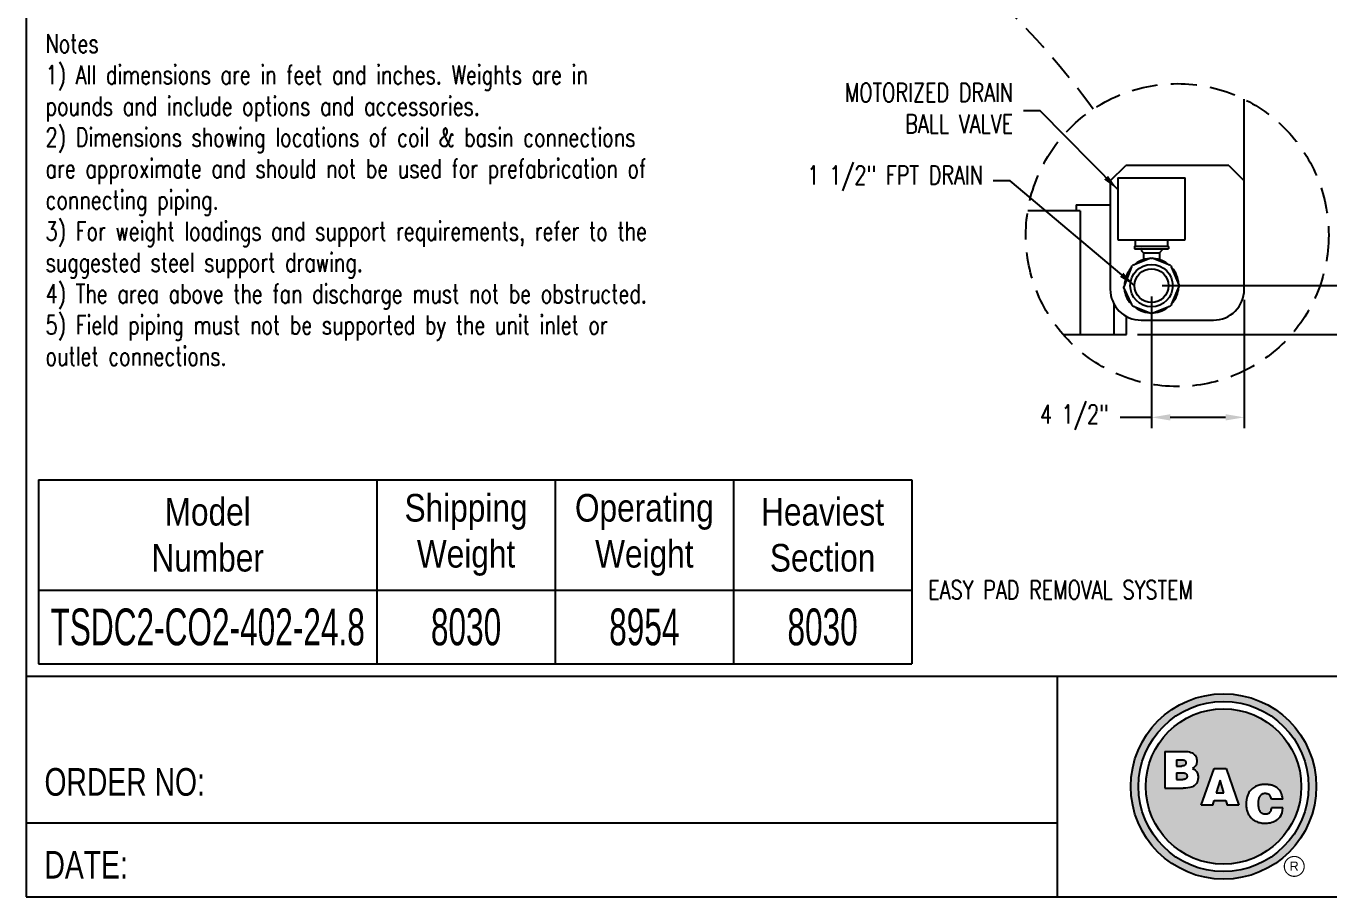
# Model space of a CAD drawing. Header units: millimetres. Extents: x 17700 to 32328, y 19251 to 29476.
# Drawn here: x 17700.5 to 18016.4, y 19250.6 to 19461.8 of the extents above; entities that cross this region are included whole.
import ezdxf
from ezdxf.enums import TextEntityAlignment as Align

# ---------------------------------------------------------------- set-up
doc = ezdxf.new("R2010")
doc.units = ezdxf.units.MM
doc.header["$LTSCALE"] = 5
doc.linetypes.add('HIDDEN', pattern=[9.525, 6.35, -3.175])
for name, color, linetype in [('PAD-REMOVAL', 3, 'Continuous'), ('RECIRCULATION-CONTROL', 3, 'Continuous'), ('TEXT', 4, 'Continuous')]:
    doc.layers.add(name, color=color, linetype=linetype)
doc.styles.add('BAC', font='swissk.ttf')
doc.styles.add('BACtblk', font='swisscl.ttf')
doc.styles.add('BACtblkBold', font='swissck.ttf')
doc.styles.add('SUBMITTAL', font='romans.shx', dxfattribs={"width": 0.75})
doc.styles.add('SUBTTF', font='ARIALN.TTF')
doc.dimstyles.new('SUBMITTAL', dxfattribs={"dimtxt": 0.09375, "dimasz": 0.09375, "dimexe": 0.03125, "dimexo": 0.0625, "dimgap": 0.0625, "dimtad": 0, "dimdec": 4, "dimzin": 4, "dimdsep": 46, "dimlunit": 4, "dimtxsty": 'SUBMITTAL', "dimcen": 0.09375, "dimclre": 6, "dimadec": 0, "dimazin": 0, "dimtfac": 1, "dimtdec": 0, "dimtofl": 0, "dimtmove": 0, "dimatfit": 3, "dimfxl": 0, "dimfrac": 2, "dimtolj": 1, "dimtzin": 4, "dimarcsym": 0})

# ---------------------------------------------------------------- blocks, each defined once
blk = doc.blocks.new('BORDER')
for p, q in [((0, 1), (0, 0)), ((0, 0), (1, 0))]:
    blk.add_line(p, q)
blk = doc.blocks.new('model weights')
for p, q in [((3, 43), (3, 3)), ((3, 43), (192.92, 43)), ((76.62, 43), (76.62, 3)), ((115.38, 43), (115.38, 3)), ((154.15, 43), (154.15, 3)), ((192.92, 43), (192.92, 3)), ((3, 19), (192.92, 19)), ((3, 3), (192.92, 3))]:
    blk.add_line(p, q)
at = {"layer": 'TEXT', "char_height": 6, "attachment_point": 5, "style": 'SUBTTF'}
for s, insert, width in [('Shipping\\PWeight', (96, 31), 52.9286), ('Operating\\PWeight', (134.77, 31), 52.9286), ('Model\\PNumber', (39.81, 31), 32.4424), ('Heaviest\\PSection', (173.54, 31), 52.9286)]:
    blk.add_mtext(s, dxfattribs=dict(at, insert=insert, width=width))
at = {"layer": 'TEXT', "style": 'SUBTTF', "width": 0.75}
for tag, p in [('MODELNUM', (39.81, 11)), ('SHIPWEIGHT', (96, 11)), ('OPWEIGHT', (134.77, 11)), ('HVYWEIGHT', (173.54, 11))]:
    blk.add_attdef(tag, text='', height=8, dxfattribs=at).set_placement(p, align=Align.MIDDLE_CENTER)
blk = doc.blocks.new('*D37')
at = {"layer": 'RECIRCULATION-CONTROL', "color": 6, "lineweight": -2}
for p, q in [((17973.36, 19396.26), (17973.36, 19364.32)), ((17995.86, 19395.4), (17995.86, 19364.32))]:
    blk.add_line(p, q, dxfattribs=at)
at = {"layer": 'RECIRCULATION-CONTROL', "color": 3, "lineweight": -2}
for p, q in [((17973.36, 19366.92), (17965.78, 19366.92)), ((17991.31, 19366.92), (17977.91, 19366.92))]:
    blk.add_line(p, q, dxfattribs=at)
at = {"layer": 'RECIRCULATION-CONTROL', "color": 3}
for points in [[(17977.91, 19367.68), (17977.91, 19366.16), (17973.36, 19366.92)], [(17991.31, 19367.68), (17991.31, 19366.16), (17995.86, 19366.92)]]:
    blk.add_solid(points, dxfattribs=at)
at = {"layer": 'RECIRCULATION-CONTROL', "color": 3, "insert": (17954.65, 19366.92), "char_height": 4.55, "attachment_point": 5, "style": 'SUBMITTAL'}
blk.add_mtext('\\A1;4 1/2"', dxfattribs=at)
blk = doc.blocks.new('*D38')
at = {"layer": 'RECIRCULATION-CONTROL', "color": 3, "lineweight": -2}
for p, q in [((18030, 19403.41), (18030, 19410.99)), ((18030, 19382.48), (18030, 19377.93))]:
    blk.add_line(p, q, dxfattribs=at)
at = {"layer": 'RECIRCULATION-CONTROL', "color": 6, "lineweight": -2}
for p, q in [((17975.96, 19398.86), (18032.6, 19398.86)), ((17969.93, 19387.03), (18032.6, 19387.03))]:
    blk.add_line(p, q, dxfattribs=at)
at = {"layer": 'RECIRCULATION-CONTROL', "color": 3}
for points in [[(18029.24, 19403.41), (18030.76, 19403.41), (18030, 19398.86)], [(18029.24, 19382.48), (18030.76, 19382.48), (18030, 19387.03)]]:
    blk.add_solid(points, dxfattribs=at)
at = {"layer": 'RECIRCULATION-CONTROL', "color": 3, "insert": (18030, 19422.13), "char_height": 4.55, "attachment_point": 5, "rotation": 90, "style": 'SUBMITTAL'}
blk.add_mtext('\\A1;2 3/8"', dxfattribs=at)
blk = doc.blocks.new('bacstblk')
h = blk.add_hatch(color=150)
h.dxf.hatch_style = 1
h.paths.add_polyline_path([(3.7506, 0.375, 1), (4.3799, 0.375, 1)])
h.paths.add_polyline_path([(4.3539, 0.375, -1), (3.7765, 0.375, -1)], flags=16)
h.paths.add_polyline_path([(4.3291, 0.375, -1), (3.8014, 0.375, -1)], flags=0)
h.paths.add_polyline_path([(3.943, 0.4942), (3.9603, 0.4889), (3.9714, 0.4784), (3.9755, 0.4618), (3.9722, 0.4467), (3.9609, 0.436), (3.974, 0.427), (3.9786, 0.415), (3.9789, 0.3973), (3.9729, 0.3838), (3.9613, 0.374), (3.9476, 0.3704), (3.9345, 0.3692), (3.8665, 0.3692), (3.8665, 0.4942)], flags=0)
h.paths.add_polyline_path([(4.0335, 0.4361), (4.0742, 0.4361), (4.1177, 0.3111), (4.0779, 0.3111), (4.0731, 0.3277), (4.0333, 0.3277), (4.0286, 0.3111), (3.9895, 0.3111)], flags=0)
h.paths.add_polyline_path([(4.1681, 0.3721), (4.1826, 0.3792), (4.1988, 0.3822), (4.2152, 0.3818), (4.233, 0.3787), (4.246, 0.3717), (4.2575, 0.3605), (4.2641, 0.3456), (4.266, 0.3315), (4.2275, 0.3315), (4.227, 0.3353), (4.2262, 0.3385), (4.2251, 0.3412), (4.2237, 0.3434), (4.2223, 0.3451), (4.2207, 0.3465), (4.2191, 0.3476), (4.2174, 0.3485), (4.2158, 0.3493), (4.2143, 0.3499), (4.2128, 0.3503), (4.2112, 0.3506), (4.2097, 0.3509), (4.2082, 0.351), (4.2066, 0.351), (4.205, 0.3509), (4.2033, 0.3507), (4.2016, 0.3504), (4.1999, 0.3501), (4.1982, 0.3496), (4.1965, 0.3489), (4.1949, 0.3482), (4.1933, 0.3472), (4.1919, 0.3461), (4.1905, 0.3449), (4.1893, 0.3434), (4.1882, 0.3418), (4.1873, 0.3401), (4.1864, 0.3384), (4.1856, 0.3365), (4.185, 0.3347), (4.1844, 0.3328), (4.184, 0.3309), (4.1836, 0.329), (4.1833, 0.3272), (4.1831, 0.3253), (4.183, 0.3234), (4.1829, 0.3216), (4.1828, 0.3197), (4.1828, 0.3178), (4.1828, 0.3158), (4.1829, 0.3139), (4.1829, 0.3119), (4.1831, 0.31), (4.1832, 0.308), (4.1834, 0.3061), (4.1837, 0.3043), (4.184, 0.3025), (4.1844, 0.3007), (4.1848, 0.299), (4.1853, 0.2974), (4.1859, 0.2959), (4.1865, 0.2944), (4.1872, 0.293), (4.188, 0.2917), (4.1889, 0.2904), (4.1899, 0.2893), (4.1909, 0.2882), (4.192, 0.2871), (4.1932, 0.2862), (4.1944, 0.2853), (4.1956, 0.2846), (4.1969, 0.2839), (4.1981, 0.2834), (4.1994, 0.2829), (4.2007, 0.2825), (4.2019, 0.2822), (4.2032, 0.282), (4.2045, 0.2819), (4.2057, 0.2818), (4.207, 0.2818), (4.2083, 0.2818), (4.2096, 0.2819), (4.211, 0.282), (4.2123, 0.2821), (4.2137, 0.2824), (4.2151, 0.2828), (4.2165, 0.2833), (4.2179, 0.284), (4.2194, 0.2848), (4.2209, 0.2858), (4.2224, 0.2871), (4.2239, 0.2886), (4.2252, 0.2905), (4.2264, 0.2927), (4.2274, 0.2954), (4.2282, 0.2986), (4.2286, 0.3024), (4.2667, 0.3024), (4.2652, 0.2888), (4.2582, 0.2721), (4.2446, 0.26), (4.229, 0.2531), (4.2146, 0.2503), (4.1987, 0.2502), (4.1812, 0.2537), (4.1655, 0.2618), (4.1537, 0.2735), (4.1468, 0.2865), (4.1431, 0.3002), (4.1418, 0.3168), (4.1433, 0.3339), (4.1484, 0.3494), (4.1569, 0.3625)], flags=0)
h = blk.add_hatch(color=150)
h.dxf.hatch_style = 1
h.paths.add_polyline_path([(3.8014, 0.375, 1), (4.3291, 0.375, 1)])
h.paths.add_polyline_path([(4.0742, 0.4361), (4.1177, 0.3111), (4.0779, 0.3111), (4.0731, 0.3277), (4.0333, 0.3277), (4.0286, 0.3111), (3.9895, 0.3111), (4.0335, 0.4361)], flags=16)
h.paths.add_polyline_path([(3.974, 0.427), (3.9786, 0.415), (3.9789, 0.3973), (3.9729, 0.3838), (3.9613, 0.374), (3.9476, 0.3704), (3.9345, 0.3692), (3.8665, 0.3692), (3.8665, 0.4942), (3.943, 0.4942), (3.9603, 0.4889), (3.9714, 0.4784), (3.9755, 0.4618), (3.9722, 0.4467), (3.9609, 0.436)], flags=16)
h.paths.add_polyline_path([(4.266, 0.3315), (4.2275, 0.3315), (4.227, 0.3353), (4.2262, 0.3385), (4.2251, 0.3412), (4.2237, 0.3434), (4.2223, 0.3451), (4.2207, 0.3465), (4.2191, 0.3476), (4.2174, 0.3485), (4.2158, 0.3493), (4.2143, 0.3499), (4.2128, 0.3503), (4.2112, 0.3506), (4.2097, 0.3509), (4.2082, 0.351), (4.2066, 0.351), (4.205, 0.3509), (4.2033, 0.3507), (4.2016, 0.3504), (4.1999, 0.3501), (4.1982, 0.3496), (4.1965, 0.3489), (4.1949, 0.3482), (4.1933, 0.3472), (4.1919, 0.3461), (4.1905, 0.3449), (4.1893, 0.3434), (4.1882, 0.3418), (4.1873, 0.3401), (4.1864, 0.3384), (4.1856, 0.3365), (4.185, 0.3347), (4.1844, 0.3328), (4.184, 0.3309), (4.1836, 0.329), (4.1833, 0.3272), (4.1831, 0.3253), (4.183, 0.3234), (4.1829, 0.3216), (4.1828, 0.3197), (4.1828, 0.3178), (4.1828, 0.3158), (4.1829, 0.3139), (4.1829, 0.3119), (4.1831, 0.31), (4.1832, 0.308), (4.1834, 0.3061), (4.1837, 0.3043), (4.184, 0.3025), (4.1844, 0.3007), (4.1848, 0.299), (4.1853, 0.2974), (4.1859, 0.2959), (4.1865, 0.2944), (4.1872, 0.293), (4.188, 0.2917), (4.1889, 0.2904), (4.1899, 0.2893), (4.1909, 0.2882), (4.192, 0.2871), (4.1932, 0.2862), (4.1944, 0.2853), (4.1956, 0.2846), (4.1969, 0.2839), (4.1981, 0.2834), (4.1994, 0.2829), (4.2007, 0.2825), (4.2019, 0.2822), (4.2032, 0.282), (4.2045, 0.2819), (4.2057, 0.2818), (4.207, 0.2818), (4.2083, 0.2818), (4.2096, 0.2819), (4.211, 0.282), (4.2123, 0.2821), (4.2137, 0.2824), (4.2151, 0.2828), (4.2165, 0.2833), (4.2179, 0.284), (4.2194, 0.2848), (4.2209, 0.2858), (4.2224, 0.2871), (4.2239, 0.2886), (4.2252, 0.2905), (4.2264, 0.2927), (4.2274, 0.2954), (4.2282, 0.2986), (4.2286, 0.3024), (4.2667, 0.3024), (4.2652, 0.2888), (4.2582, 0.2721), (4.2446, 0.26), (4.229, 0.2531), (4.2146, 0.2503), (4.1987, 0.2502), (4.1812, 0.2537), (4.1655, 0.2618), (4.1537, 0.2735), (4.1468, 0.2865), (4.1431, 0.3002), (4.1418, 0.3168), (4.1433, 0.3339), (4.1484, 0.3494), (4.1569, 0.3625), (4.1681, 0.3721), (4.1826, 0.3792), (4.1988, 0.3822), (4.2152, 0.3818), (4.233, 0.3787), (4.246, 0.3717), (4.2575, 0.3605), (4.2641, 0.3456)], flags=16)
h = blk.add_hatch(color=150)
h.dxf.hatch_style = 1
h.paths.add_polyline_path([(3.9339, 0.4471), (3.9348, 0.4479), (3.9355, 0.4488), (3.936, 0.4497), (3.9364, 0.4506), (3.9368, 0.4515), (3.937, 0.4524), (3.9372, 0.4533), (3.9373, 0.4542), (3.9373, 0.4552), (3.9373, 0.4561), (3.9372, 0.457), (3.937, 0.458), (3.9368, 0.4589), (3.9365, 0.4598), (3.9362, 0.4606), (3.9358, 0.4615), (3.9352, 0.4622), (3.9346, 0.4629), (3.9339, 0.4635), (3.933, 0.464), (3.932, 0.4645), (3.9308, 0.4648), (3.9294, 0.4651), (3.9277, 0.4654), (3.9258, 0.4656), (3.9236, 0.4658), (3.921, 0.4659), (3.9054, 0.4659), (3.9054, 0.4445), (3.9237, 0.4445), (3.9267, 0.4447), (3.9292, 0.4452), (3.9312, 0.4457), (3.9327, 0.4464)])
h.paths.add_polyline_path([(3.9412, 0.4083), (3.9413, 0.4092), (3.9413, 0.4102), (3.9412, 0.4112), (3.9411, 0.4122), (3.941, 0.4132), (3.9407, 0.4142), (3.9403, 0.4152), (3.9398, 0.4161), (3.9393, 0.417), (3.9385, 0.4178), (3.9377, 0.4186), (3.9366, 0.4193), (3.9354, 0.42), (3.9339, 0.4205), (3.932, 0.4209), (3.9299, 0.4213), (3.9273, 0.4215), (3.9243, 0.4215), (3.9054, 0.4215), (3.9054, 0.3986), (3.9265, 0.3986), (3.9293, 0.3988), (3.9317, 0.3992), (3.9336, 0.3997), (3.9352, 0.4002), (3.9365, 0.4008), (3.9376, 0.4015), (3.9384, 0.4023), (3.9391, 0.403), (3.9396, 0.4038), (3.9401, 0.4047), (3.9405, 0.4055), (3.9408, 0.4064), (3.941, 0.4073)])
h.paths.add_polyline_path([(4.0534, 0.3968), (4.0405, 0.3539), (4.0658, 0.3539)])
for p, q in [((0, 0.75), (10, 0.75)), ((3.5, 0.75), (3.5, 0)), ((3.5, 0.25), (0, 0.25))]:
    blk.add_line(p, q)
at = {"color": 150}
for p, q in [((3.8665, 0.4942), (3.9302, 0.4942)), ((3.8665, 0.4942), (3.8665, 0.3692)), ((3.9054, 0.4659), (3.9054, 0.4445)), ((3.9054, 0.4659), (3.921, 0.4659)), ((3.9054, 0.4445), (3.9237, 0.4445)), ((3.9054, 0.4215), (3.9054, 0.3986)), ((3.9054, 0.4215), (3.9243, 0.4215)), ((3.9054, 0.3986), (3.9265, 0.3986)), ((3.9895, 0.3111), (4.0335, 0.4361)), ((4.0335, 0.4361), (4.0742, 0.4361)), ((4.0742, 0.4361), (4.1177, 0.3111)), ((3.8665, 0.3692), (3.9279, 0.3692)), ((4.0534, 0.3968), (4.0405, 0.3539)), ((4.0405, 0.3539), (4.0658, 0.3539)), ((4.0658, 0.3539), (4.0534, 0.3968)), ((4.0286, 0.3111), (3.9895, 0.3111)), ((4.0286, 0.3111), (4.0333, 0.3277)), ((4.0333, 0.3277), (4.0731, 0.3277)), ((4.0731, 0.3277), (4.0779, 0.3111)), ((4.1177, 0.3111), (4.0779, 0.3111)), ((4.266, 0.3315), (4.2275, 0.3315)), ((4.2667, 0.3024), (4.2286, 0.3024))]:
    blk.add_line(p, q, dxfattribs=at)
for points in [[(3.9302, 0.4942), (3.9378, 0.494), (3.9442, 0.4933), (3.9498, 0.4922), (3.9544, 0.4907), (3.9584, 0.489), (3.9617, 0.4871), (3.9644, 0.4851), (3.9666, 0.4829), (3.9685, 0.4808), (3.97, 0.4786), (3.9713, 0.4764), (3.9722, 0.4742), (3.973, 0.4719), (3.9735, 0.4697), (3.9739, 0.4675), (3.9742, 0.4654), (3.9744, 0.4632), (3.9744, 0.4611), (3.9744, 0.459), (3.9743, 0.4569), (3.974, 0.4548), (3.9735, 0.4529), (3.9729, 0.4509), (3.9722, 0.449), (3.9712, 0.4471), (3.97, 0.4454), (3.9687, 0.4436), (3.9672, 0.442), (3.9655, 0.4404), (3.9637, 0.4389), (3.9617, 0.4374), (3.9595, 0.4361)], [(3.921, 0.4659), (3.9236, 0.4658), (3.9258, 0.4656), (3.9277, 0.4654), (3.9294, 0.4651), (3.9308, 0.4648), (3.932, 0.4645), (3.933, 0.464), (3.9339, 0.4635), (3.9346, 0.4629), (3.9352, 0.4622), (3.9358, 0.4615), (3.9362, 0.4606), (3.9365, 0.4598), (3.9368, 0.4589), (3.937, 0.458), (3.9372, 0.457), (3.9373, 0.4561), (3.9373, 0.4552), (3.9373, 0.4542), (3.9372, 0.4533), (3.937, 0.4524), (3.9368, 0.4515), (3.9364, 0.4506), (3.936, 0.4497), (3.9355, 0.4488), (3.9348, 0.4479), (3.9339, 0.4471), (3.9327, 0.4464), (3.9312, 0.4457), (3.9292, 0.4452), (3.9267, 0.4447), (3.9237, 0.4445)], [(3.9243, 0.4215), (3.9273, 0.4215), (3.9299, 0.4213), (3.932, 0.4209), (3.9339, 0.4205), (3.9354, 0.42), (3.9366, 0.4193), (3.9377, 0.4186), (3.9385, 0.4178), (3.9393, 0.417), (3.9398, 0.4161), (3.9403, 0.4152), (3.9407, 0.4142), (3.941, 0.4132), (3.9411, 0.4122), (3.9412, 0.4112), (3.9413, 0.4102), (3.9413, 0.4092), (3.9412, 0.4083), (3.941, 0.4073), (3.9408, 0.4064), (3.9405, 0.4055), (3.9401, 0.4047), (3.9396, 0.4038), (3.9391, 0.403), (3.9384, 0.4023), (3.9376, 0.4015), (3.9365, 0.4008), (3.9352, 0.4002), (3.9336, 0.3997), (3.9317, 0.3992), (3.9293, 0.3988), (3.9265, 0.3986)], [(3.9595, 0.4361), (3.9648, 0.4333), (3.9689, 0.4305), (3.972, 0.4276), (3.9744, 0.4247), (3.976, 0.4218), (3.9771, 0.4188), (3.9778, 0.416), (3.9783, 0.4132), (3.9786, 0.4106), (3.9787, 0.408), (3.9787, 0.4056), (3.9787, 0.4033), (3.9785, 0.401), (3.9782, 0.3989), (3.9778, 0.3968), (3.9773, 0.3948), (3.9767, 0.3928), (3.976, 0.3909), (3.9752, 0.389), (3.9742, 0.3871), (3.973, 0.3852), (3.9716, 0.3834), (3.9699, 0.3815), (3.968, 0.3796), (3.9657, 0.3777), (3.963, 0.3758), (3.9596, 0.374), (3.9555, 0.3724), (3.9504, 0.3711), (3.9442, 0.3701), (3.9367, 0.3694), (3.9279, 0.3692)], [(4.266, 0.3315), (4.265, 0.339), (4.2636, 0.3453), (4.2619, 0.3507), (4.2598, 0.3552), (4.2576, 0.3591), (4.2553, 0.3623), (4.2528, 0.365), (4.2504, 0.3674), (4.2481, 0.3694), (4.2458, 0.3712), (4.2436, 0.3728), (4.2413, 0.3742), (4.2391, 0.3754), (4.2368, 0.3765), (4.2344, 0.3774), (4.2319, 0.3783), (4.2294, 0.379), (4.2267, 0.3797), (4.2239, 0.3803), (4.2211, 0.3808), (4.2181, 0.3812), (4.2151, 0.3816), (4.212, 0.3818), (4.2089, 0.382), (4.2058, 0.382), (4.2026, 0.382), (4.1994, 0.3818), (4.1962, 0.3815), (4.1929, 0.3811), (4.1896, 0.3805), (4.1863, 0.3797), (4.183, 0.3787), (4.1797, 0.3776), (4.1765, 0.3762), (4.1732, 0.3746), (4.1701, 0.3729), (4.167, 0.3709), (4.164, 0.3686), (4.1612, 0.3662), (4.1585, 0.3636), (4.156, 0.3607), (4.1537, 0.3576), (4.1516, 0.3543), (4.1497, 0.3509), (4.148, 0.3472), (4.1465, 0.3435), (4.1452, 0.3396), (4.1441, 0.3355), (4.1433, 0.3314), (4.1427, 0.3272), (4.1423, 0.3229), (4.1421, 0.3187), (4.1421, 0.3145), (4.1423, 0.3103), (4.1426, 0.3063), (4.1431, 0.3024), (4.1437, 0.2986), (4.1445, 0.295), (4.1454, 0.2916), (4.1465, 0.2883), (4.1477, 0.2852), (4.149, 0.2822), (4.1506, 0.2793), (4.1523, 0.2765), (4.1541, 0.2738), (4.1562, 0.2713), (4.1584, 0.2688), (4.1607, 0.2665), (4.1633, 0.2643), (4.1659, 0.2623), (4.1687, 0.2604), (4.1717, 0.2586), (4.1748, 0.257), (4.178, 0.2556), (4.1814, 0.2543), (4.185, 0.2532), (4.1887, 0.2522), (4.1925, 0.2514), (4.1965, 0.2509), (4.2007, 0.2504), (4.2051, 0.2502), (4.2096, 0.2502), (4.2142, 0.2505), (4.219, 0.2511), (4.2238, 0.2521), (4.2287, 0.2534), (4.2337, 0.2551), (4.2387, 0.2573), (4.2437, 0.2601), (4.2485, 0.2634), (4.2531, 0.2675), (4.2572, 0.2724), (4.2608, 0.2782), (4.2637, 0.2851), (4.2657, 0.2931), (4.2667, 0.3024)], [(4.2275, 0.3315), (4.227, 0.3353), (4.2262, 0.3385), (4.2251, 0.3412), (4.2237, 0.3434), (4.2223, 0.3451), (4.2207, 0.3465), (4.2191, 0.3476), (4.2174, 0.3485), (4.2158, 0.3493), (4.2143, 0.3499), (4.2128, 0.3503), (4.2112, 0.3506), (4.2097, 0.3509), (4.2082, 0.351), (4.2066, 0.351), (4.205, 0.3509), (4.2033, 0.3507), (4.2016, 0.3504), (4.1999, 0.3501), (4.1982, 0.3496), (4.1965, 0.3489), (4.1949, 0.3482), (4.1933, 0.3472), (4.1919, 0.3461), (4.1905, 0.3449), (4.1893, 0.3434), (4.1882, 0.3418), (4.1873, 0.3401), (4.1864, 0.3384), (4.1856, 0.3365), (4.185, 0.3347), (4.1844, 0.3328), (4.184, 0.3309), (4.1836, 0.329), (4.1833, 0.3272), (4.1831, 0.3253), (4.183, 0.3234), (4.1829, 0.3216), (4.1828, 0.3197), (4.1828, 0.3178), (4.1828, 0.3158), (4.1829, 0.3139), (4.1829, 0.3119), (4.1831, 0.31), (4.1832, 0.308), (4.1834, 0.3061), (4.1837, 0.3043), (4.184, 0.3025), (4.1844, 0.3007), (4.1848, 0.299), (4.1853, 0.2974), (4.1859, 0.2959), (4.1865, 0.2944), (4.1872, 0.293), (4.188, 0.2917), (4.1889, 0.2904), (4.1899, 0.2893), (4.1909, 0.2882), (4.192, 0.2871), (4.1932, 0.2862), (4.1944, 0.2853), (4.1956, 0.2846), (4.1969, 0.2839), (4.1981, 0.2834), (4.1994, 0.2829), (4.2007, 0.2825), (4.2019, 0.2822), (4.2032, 0.282), (4.2045, 0.2819), (4.2057, 0.2818), (4.207, 0.2818), (4.2083, 0.2818), (4.2096, 0.2819), (4.211, 0.282), (4.2123, 0.2821), (4.2137, 0.2824), (4.2151, 0.2828), (4.2165, 0.2833), (4.2179, 0.284), (4.2194, 0.2848), (4.2209, 0.2858), (4.2224, 0.2871), (4.2239, 0.2886), (4.2252, 0.2905), (4.2264, 0.2927), (4.2274, 0.2954), (4.2282, 0.2986), (4.2286, 0.3024)]]:
    blk.add_lwpolyline(points, dxfattribs=at)
for radius in [0.3147, 0.2887, 0.2639]:
    blk.add_circle((4.0652, 0.375), radius, dxfattribs=at)
at = {"layer": 'TEXT', "color": 150, "linetype": 'Continuous', "const_width": 0.00375}
blk.add_lwpolyline([(4.2715, 0.1037, 1), (4.339, 0.1037, 1)], format="xyb", close=True, dxfattribs=at)
at = {"layer": 'TEXT', "color": 4, "style": 'BACtblk'}
for s, p in [('ORDER NO:', (0.0625, 0.3438)), ('DATE:', (0.0625, 0.0625))]:
    blk.add_text(s, height=0.09375, dxfattribs=at).set_placement(p)
at = {"layer": 'TEXT', "color": 150, "linetype": 'Continuous', "style": 'BAC'}
blk.add_text('R', height=0.0312, dxfattribs=at).set_placement((4.2891, 0.0891))
at = {"layer": 'TEXT', "color": 4, "style": 'BACtblkBold'}
for tag, height, p in [('MODEL1', 0.1094, (8.25, 0.5715)), ('MODEL2', 0.1094, (8.25, 0.384)), ('DWGNUM', 0.1406, (8.0938, 0.0312))]:
    blk.add_attdef(tag, text='', height=height, dxfattribs=at).set_placement(p, align=Align.CENTER)
for tag, p in [('DESC', (0.0625, 0.5312)), ('ORDER', (0.9643, 0.3438)), ('DATE', (0.5402, 0.0625))]:
    blk.add_attdef(tag, p, '', height=0.125, dxfattribs=at)
blk.add_attdef('REV', text='', height=0.1562, dxfattribs=at).set_placement((9.8438, 0.1562), align=Align.MIDDLE)
at = {"layer": 'TEXT', "color": 4, "style": 'BACtblk', "flags": 1}
blk.add_attdef('DWGBY', (2.0402, 0.0625), '', height=0.0938, dxfattribs=at)

msp = doc.modelspace()

# ---------------------------------------------------------------- linework, layer by layer
at = {"layer": 'RECIRCULATION-CONTROL'}
for p, q in [((17995.8632, 19418.4312), (17995.8632, 19444.0527)), ((17963.3632, 19424.2526), (17967.1132, 19428.0026)), ((17992.1132, 19428.0026), (17967.1132, 19428.0026)), ((17992.1132, 19428.0026), (17995.8632, 19424.2526)), ((17963.3632, 19424.2526), (17963.3632, 19398.0026)), ((17965.1939, 19424.9948), (17965.1939, 19410.1385)), ((17965.1939, 19424.9948), (17981.5325, 19424.9948)), ((17981.5325, 19410.1385), (17981.5325, 19424.9948)), ((17995.8632, 19398.0026), (17995.8632, 19424.2526)), ((17955.0904, 19418.4312), (17955.0904, 19417.0351)), ((17955.0904, 19418.4312), (17963.3632, 19418.4312)), ((17956.0834, 19417.0334), (17943.3745, 19417.0334)), ((17956.0834, 19417.0334), (17956.0834, 19387.0334)), ((17965.3908, 19409.9416), (17981.3356, 19409.9416)), ((17969.2293, 19408.2684), (17969.2293, 19407.7763)), ((17969.2293, 19407.7763), (17977.4971, 19407.7763)), ((17977.3986, 19408.3668), (17969.3278, 19408.3668)), ((17969.4262, 19409.9416), (17969.4262, 19408.3668)), ((17970.9026, 19407.6778), (17970.8041, 19407.7763)), ((17975.8238, 19407.6778), (17975.9223, 19407.7763)), ((17977.3002, 19408.3668), (17977.3002, 19409.9416)), ((17977.4971, 19408.2684), (17977.4971, 19407.7763)), ((17973.1813, 19405.5505), (17968.7615, 19403.7197)), ((17970.9026, 19407.6778), (17970.9026, 19407.2841)), ((17971.3947, 19406.792), (17970.9026, 19407.2841)), ((17971.3947, 19406.792), (17975.3317, 19406.792)), ((17971.3947, 19406.792), (17971.3947, 19405.2281)), ((17973.1813, 19405.5505), (17973.5451, 19405.5505)), ((17977.9649, 19403.7197), (17973.5451, 19405.5505)), ((17975.3317, 19406.792), (17975.8238, 19407.2841)), ((17975.3317, 19406.792), (17975.3317, 19405.2281)), ((17975.8238, 19407.6778), (17975.8238, 19407.2841)), ((17968.5043, 19403.4625), (17966.6736, 19398.6077)), ((17968.5043, 19403.4625), (17968.6329, 19403.5911)), ((17968.6329, 19403.5911), (17968.7615, 19403.7197)), ((17977.9649, 19403.7197), (17978.0935, 19403.5911)), ((17978.0935, 19403.5911), (17978.2221, 19403.4625)), ((17980.0528, 19399.0427), (17978.2221, 19403.4625)), ((17966.6736, 19398.244), (17966.6736, 19398.6077)), ((17978.2221, 19394.2592), (17980.0528, 19398.679)), ((17980.0528, 19399.0427), (17980.0528, 19398.679)), ((17966.6736, 19398.244), (17968.5043, 19394.2592)), ((17964.2084, 19394.5438), (17964.2084, 19387.0334)), ((17968.7615, 19394.002), (17968.5043, 19394.2592)), ((17968.7615, 19394.002), (17973.1813, 19392.1712)), ((17973.5451, 19392.1712), (17973.1813, 19392.1712)), ((17973.5451, 19392.1712), (17977.9649, 19394.002)), ((17978.0935, 19394.1306), (17977.9649, 19394.002)), ((17978.2221, 19394.2592), (17978.0935, 19394.1306)), ((17967.3334, 19387.0334), (17967.3334, 19391.3852)), ((17970.8632, 19390.5026), (17988.3632, 19390.5026)), ((17951.9078, 19387.0334), (17967.3334, 19387.0334))]:
    msp.add_line(p, q, dxfattribs=at)
at = {"layer": 'RECIRCULATION-CONTROL', "linetype": 'HIDDEN', "ltscale": 0.2}
msp.add_circle((17979.6132, 19411.1276), 36.7168, dxfattribs=at)
at = {"layer": 'RECIRCULATION-CONTROL'}
for radius in [5.1476, 4.1142]:
    msp.add_circle((17973.3632, 19398.8609), radius, dxfattribs=at)
at = {"layer": 'RECIRCULATION-CONTROL', "linetype": 'HIDDEN', "ltscale": 0.2}
for centre, radius, start, end in [((17798.7739, 19325.1367), 198.2839, 35.989059, 75.799549), ((25619.7537, 30095.0301), 13047.0676, 234.18586809, 234.7992745)]:
    msp.add_arc(centre, radius, start, end, dxfattribs=at)
at = {"layer": 'RECIRCULATION-CONTROL'}
for centre, radius, start, end in [((17965.3908, 19410.1385), 0.1969, 180, 270), ((17969.3278, 19408.2684), 0.0984, 90, 180), ((17977.3986, 19408.2684), 0.0984, 0, 90), ((17981.3356, 19410.1385), 0.1969, 270, 0), ((17973.3632, 19398.8609), 6.5945, 93.898704, 131.101296), ((17971.001, 19405.2281), 0.3937, 348.905425, 0), ((17973.3632, 19398.8609), 6.5945, 48.898704, 86.101296), ((17975.7254, 19405.2281), 0.3937, 180, 191.094578), ((17974.6599, 19398.4011), 7.8901, 142.575277, 176.561725), ((17973.3632, 19398.8609), 6.5945, 3.898704, 41.101296), ((17973.3632, 19398.8609), 6.5945, 318.898704, 356.101296), ((17970.8632, 19398.0026), 7.5, 180, 270), ((17972.2034, 19398.4038), 5.4362, 184.498074, 225.511767), ((17988.3632, 19398.0026), 7.5, 270, 0), ((17973.3632, 19398.8609), 6.5945, 228.898704, 266.101296), ((17973.3632, 19398.8609), 6.5945, 273.898704, 311.101296)]:
    msp.add_arc(centre, radius, start, end, dxfattribs=at)

# ---------------------------------------------------------------- block references
for name, xscale, yscale, zscale in [('BORDER', 714.2857142856968, 535.7142857142726, 714.2857142856968), ('bacstblk', 71.42857142856968, 71.42857142856968, 71.42857142856968)]:
    msp.add_blockref(name, (17700.4572, 19250.6129), dxfattribs=dict(xscale=xscale, yscale=yscale, zscale=zscale))
at = {"xscale": 1.115, "yscale": 1.115, "zscale": 1.115}
msp.add_blockref('model weights', (17700.1122, 19303.8393), dxfattribs=at).add_auto_attribs({'OPWEIGHT': '8954', 'SHIPWEIGHT': '8030', 'MODELNUM': 'TSDC2-CO2-402-24.8', 'HVYWEIGHT': '8030'})

# ---------------------------------------------------------------- texts
at = {"layer": 'PAD-REMOVAL', "insert": (17919.2216, 19325.0913), "char_height": 4.55, "width": 79.371586, "attachment_point": 4, "style": 'SUBMITTAL'}
msp.add_mtext('EASY PAD REMOVAL SYSTEM', dxfattribs=at)
at = {"layer": 'RECIRCULATION-CONTROL', "char_height": 4.55, "attachment_point": 6, "style": 'SUBMITTAL'}
for s, insert, width in [('MOTORIZED DRAIN BALL VALVE', (17939.7914, 19441.9007), 49.496137), ('1 1/2" FPT DRAIN', (17932.4723, 19424.9233), 49.393282)]:
    msp.add_mtext(s, dxfattribs=dict(at, insert=insert, width=width))
at = {"layer": 'TEXT', "color": 4, "insert": (17705.1858, 19459.8717), "char_height": 4.55, "width": 160, "attachment_point": 1, "style": 'SUBMITTAL'}
msp.add_mtext('Notes\\P1) All dimensions are in feet and inches. Weights are in pounds and include options and accessories.\\P2) Dimensions showing locations of coil & basin connections are approximate and should not be used for prefabrication of connecting piping.\\P3) For weight loadings and support requirements, refer to the suggested steel support drawing.\\P4) The area above the fan discharge must not be obstructed.\\P5) Field piping must not be supported by the unit inlet or outlet connections.\\P', dxfattribs=at)

# ---------------------------------------------------------------- dimensions: what is measured, and where the dimension line sits
at = {"layer": 'RECIRCULATION-CONTROL', "color": 3}
dim = msp.add_linear_dim(base=(18030.0019872062, 19387.0333674039), p1=(17973.3631989533, 19398.8608674039), p2=(17967.3333772538, 19387.0333674039), angle=90, dimstyle='SUBMITTAL', override={"dimscale": 65, "dimtxt": 0.07, "dimasz": 0.07, "dimexe": 0.04, "dimexo": 0.04, "dimgap": 0.03125, "dimdec": 3, "dimlfac": 0.2, "dimzin": 3, "dimclrd": 3, "dimclrt": 3, "dimtdec": 3, "dimtix": 1}, dxfattribs=at)
dim.commit()
dim.dimension.update_dxf_attribs({"geometry": '*D38', "text_midpoint": (18030.0019872062, 19422.1254507372), "dimtype": 160})
dim = msp.add_linear_dim(base=(17995.8632, 19366.9183), p1=(17973.3632, 19398.8609), p2=(17995.8632, 19398.0026), dimstyle='SUBMITTAL', override={"dimscale": 65, "dimtxt": 0.07, "dimasz": 0.07, "dimexe": 0.04, "dimexo": 0.04, "dimgap": 0.03125, "dimdec": 3, "dimlfac": 0.2, "dimzin": 3, "dimclrd": 3, "dimclrt": 3, "dimtdec": 3, "dimtix": 1}, dxfattribs=at)
dim.commit()
dim.dimension.update_dxf_attribs({"geometry": '*D37', "text_midpoint": (17954.6486, 19366.9183), "dimtype": 160})

# ---------------------------------------------------------------- leaders
at = {"layer": 'RECIRCULATION-CONTROL', "annotation_type": 0, "has_hookline": 1, "hookline_direction": 1}
for points, text_width in [([(17965.1939, 19422.1463), (17946.3838, 19441.2656), (17942.3112, 19441.2656)], 44.85), ([(17969.249, 19398.8609), (17939.0647, 19424.2881), (17934.9921, 19424.2881)], 47.775)]:
    msp.add_leader(points, dimstyle='SUBMITTAL', override={"dimscale": 58.18, "dimasz": 0.07, "dimgap": 0.03, "dimcen": 4.055284, "dimarcsym": 1}, dxfattribs=dict(at, text_width=text_width))

doc.saveas('drawing.dxf')
